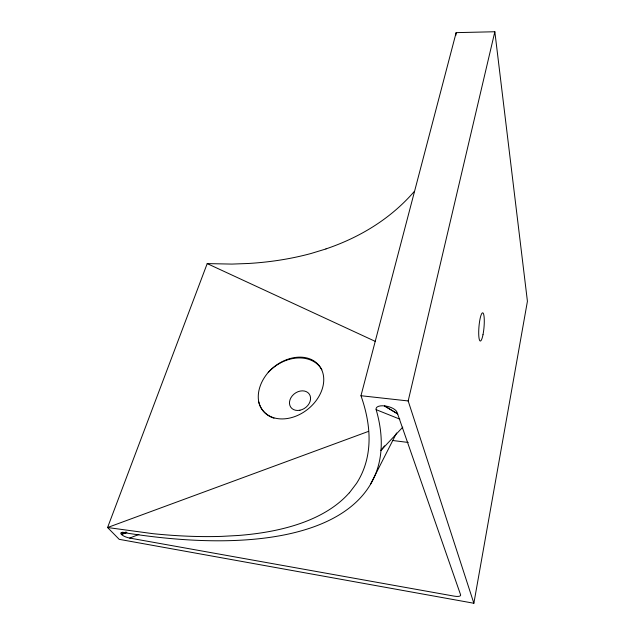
<?xml version="1.0" encoding="UTF-8"?>
<svg xmlns="http://www.w3.org/2000/svg" width="635" height="635" viewBox="0 0 635 635"><rect width="100%" height="100%" fill="white"/><g stroke="black" fill="none" stroke-linecap="round" stroke-linejoin="round"><path stroke-width="0.95" d="M455.811 35.417L456.152 32.639L494.84 31.75L527.423 301.284L473.869 603.25L119.205 539.337L107.577 527.526L207.208 263.604L231.926 264.089L248.222 263.493A434.896 279.337 34.8 0 0 311.102 253.476L325.993 248.944M473.869 603.25L408.178 400.955L494.84 31.75M349.361 492.847L356.465 483.489A542.623 203.565 26 0 0 369.006 435.126C368.498 421.656 365.435 408.408 360.974 395.724L456.152 32.639M370.586 484.076L396.573 433.014M384.556 445.826L380.952 450.406L402.804 427.133M126.833 532.495L121.475 534.472A6.604 1.873 19 0 0 129.699 538.075L138.898 534.456M126.69 532.344L121.325 534.321A6.604 1.873 19 0 1 124.293 532.694L126.047 532.019M121.174 532.805L122.992 532.13M368.57 431.356L107.577 527.526L153.003 533.686A547.299 207.018 26.1 0 0 221.75 536.377L237.863 535.511A522.661 196.85 25.7 0 0 349.266 492.816M360.974 395.724L408.178 400.955M124.293 532.694A524.375 198.263 25.5 0 0 376.15 409.662A10.549 4.707 14.3 0 1 384.421 405.908L397.129 413.448M392.7 440.5L408.21 442.452M129.699 538.075L454.152 596.13A7.636 2.349 13.7 0 0 460.613 594.86L397.065 412.313A10.549 4.707 14.3 0 0 385.032 405.971M376.15 409.662L399.828 419.148M207.208 263.604L375.372 341.432M384.421 405.908L397.804 414.044M414.322 191.413A416.949 267.597 34.1 0 1 325.945 248.904M268.224 372.435A36.02 27.067 -38.8 0 1 318.468 364.8A36.02 27.067 -38.8 0 1 303.284 412.425A36.02 27.067 -38.8 0 1 258.786 402.042A37.449 28.17 -38.7 0 1 268.216 372.427A35.941 27.829 -36 0 1 321.889 369.792M273.995 418.203A35.941 27.829 -36 0 1 258.77 402.042M299.934 410.226A11.343 8.89 -36.1 0 0 309.221 394.01A11.343 8.89 -36.1 0 0 290.933 397.732A11.343 8.89 -36.1 0 0 299.934 410.226M482.989 334.716A14.16 2.54 -85.2 0 0 482.79 312.841A14.16 2.54 -85.2 0 0 478.703 333.216A14.16 2.54 -85.2 0 0 482.989 334.716"/></g></svg>
